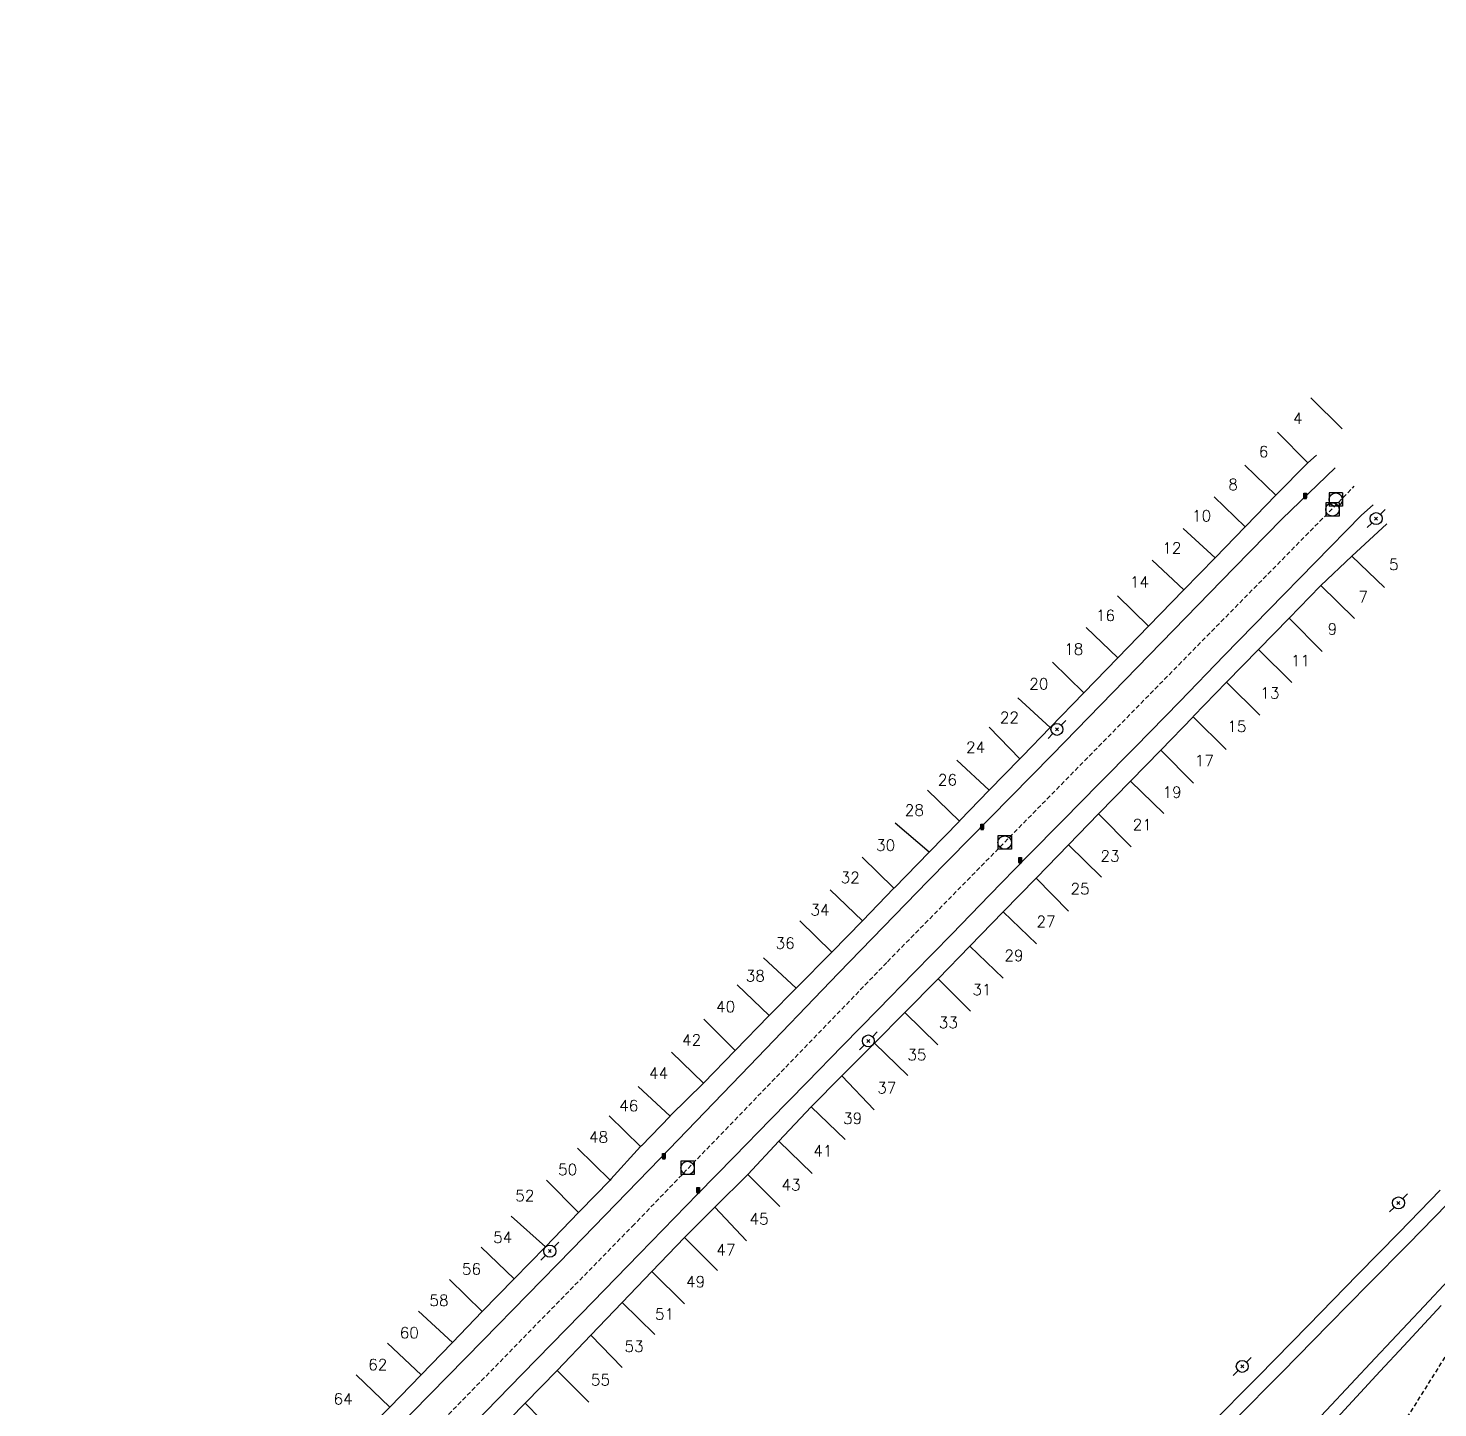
# Model space of a CAD drawing. Header units: millimetres. Extents: x 154000 to 155001, y 120000 to 121000.
# Drawn here: x 154281.8 to 154439.6, y 120490.8 to 120645.2 of the extents above; entities that cross this region are included whole.
import ezdxf
from ezdxf.enums import TextEntityAlignment as Align

# ---------------------------------------------------------------- set-up
doc = ezdxf.new("R2010")
doc.units = ezdxf.units.MM
doc.linetypes.add('DASHED', pattern=[0.75, 0.5, -0.25])
doc.layers.get('0').update_dxf_attribs({"linetype": 'CONTINUOUS'})
for name, color, linetype in [('W0001', 6, 'DASHED'), ('W0008', 7, 'CONTINUOUS'), ('W0010', 4, 'CONTINUOUS'), ('W0014', 7, 'CONTINUOUS'), ('W0071', 7, 'CONTINUOUS'), ('W0101', 7, 'CONTINUOUS'), ('W0401', 7, 'CONTINUOUS'), ('W0420', 7, 'CONTINUOUS'), ('W0473', 7, 'CONTINUOUS'), ('W0991', 7, 'CONTINUOUS'), ('W1102', 7, 'CONTINUOUS')]:
    doc.layers.add(name, color=color, linetype=linetype)
doc.styles.get("Standard").update_dxf_attribs({"font": 'romans.shx', "width": 0.85})

# ---------------------------------------------------------------- blocks, each defined once
blk = doc.blocks.new('T473')
for p, q in [((-0.166667, 0.166667), (0.166667, -0.166667)), ((-0.166667, -0.166667), (0.166667, 0.166667)), ((0.500001, 0.500001), (1.000002, 1.000002)), ((-1.000002, -1.000002), (-0.500001, -0.500001))]:
    blk.add_line(p, q)
blk.add_ellipse((0, 0), major_axis=(0.471405, 0.471405), ratio=1, start_param=5.4977871438, end_param=11.780972451)
blk = doc.blocks.new('T401')
for p, q in [((-0.3, 0.3), (0, 0.3)), ((-0.3, -0.25), (-0.3, 0.3)), ((-0.3, 0.15), (0, 0.15)), ((-0.3, 0), (0, 0)), ((0, 0.3), (0, -0.25)), ((-0.3, -0.15), (0, -0.15)), ((-0.3, -0.25), (-0.3, -0.3)), ((-0.3, -0.3), (0, -0.3)), ((0, -0.3), (0, -0.25))]:
    blk.add_line(p, q)
blk = doc.blocks.new('T420')
for p, q in [((0.75, 0.75), (-0.75, 0.75)), ((-0.75, 0.75), (-0.75, -0.75)), ((0.75, 0.75), (0.75, -0.75)), ((0.75, -0.75), (-0.75, -0.75))]:
    blk.add_line(p, q)
blk.add_ellipse((0, 0), major_axis=(-0.53, 0.53), ratio=1, start_param=3.926991, end_param=10.210176)

msp = doc.modelspace()

# ---------------------------------------------------------------- linework, layer by layer
at = {"layer": 'W0001'}
for points in [[(154673.89, 120645.22), (154649.63, 120638.1), (154618.8, 120627.61), (154585.46, 120615.69), (154563.23, 120605.4), (154534.14, 120588.02), (154522.23, 120579.39), (154514.69, 120573.29), (154490.56, 120552.79), (154468.66, 120530.3), (154446.33, 120506.04), (154432, 120483.12)], [(154281.8, 120446.18), (154289.45, 120449.49), (154318.37, 120479.35), (154349.43, 120511.14), (154377.98, 120540.74), (154410.58, 120573.97), (154430.23, 120593.95)]]:
    msp.add_lwpolyline(points, dxfattribs=at)
at = {"layer": 'W0008'}
msp.add_lwpolyline([(154439.97, 120502.28), (154435.77, 120497.75), (154433.12, 120494.9), (154430.48, 120492.04), (154427.84, 120489.19)], dxfattribs=at)
at = {"layer": 'W0010'}
msp.add_lwpolyline([(154443.51, 120508.03), (154438.05, 120502.2), (154432.58, 120496.37), (154427.11, 120490.54), (154420.71, 120483.76), (154414.31, 120476.99), (154407.91, 120470.21), (154402.46, 120464.36), (154397.01, 120458.51), (154391.55, 120452.67), (154385.15, 120445.88), (154378.73, 120439.1), (154372.33, 120432.3), (154366.43, 120425.96), (154360.54, 120419.61), (154354.62, 120413.28), (154349.56, 120407.95), (154344.49, 120402.63), (154339.43, 120397.3), (154333.95, 120391.47), (154328.5, 120385.63), (154323.04, 120379.79)], dxfattribs=at)
at = {"layer": 'W0014'}
for points in [[(154428.11, 120596.03), (154422.15, 120590.32), (154416.79, 120584.82), (154410.01, 120577.84), (154403.22, 120570.86), (154396.42, 120563.9), (154391.79, 120559.2), (154387.16, 120554.5), (154382.53, 120549.8), (154372.51, 120539.46), (154362.54, 120529.08), (154352.55, 120518.71), (154342.65, 120508.55), (154332.72, 120498.4), (154322.8, 120488.26)], [(154356.77, 120514.76), (154360.83, 120518.92), (154364.89, 120523.07), (154368.95, 120527.22), (154372.95, 120531.31), (154376.94, 120535.4), (154380.94, 120539.49), (154385.17, 120543.84), (154389.39, 120548.18), (154393.63, 120552.52), (154397.65, 120556.6), (154401.67, 120560.68), (154405.69, 120564.77), (154410.69, 120569.88), (154415.68, 120575.01), (154420.67, 120580.12), (154425.85, 120585.42), (154431.04, 120590.71), (154432.36, 120591.87)], [(154331.65, 120488.98), (154337.11, 120494.57), (154343.66, 120501.3), (154350.21, 120508.04), (154356.77, 120514.76)]]:
    msp.add_lwpolyline(points, dxfattribs=at)
at = {"layer": 'W0071'}
for points in [[(154439.85, 120515.18), (154435.25, 120510.45), (154430.64, 120505.72), (154425.06, 120500.01), (154419.47, 120494.32), (154413.84, 120488.66)], [(154416.79, 120489.39), (154422.11, 120494.78), (154427.42, 120500.18), (154431.84, 120504.66), (154436.26, 120509.14), (154440.66, 120513.64)]]:
    msp.add_lwpolyline(points, dxfattribs=at)
at = {"layer": 'W0101'}
for points in [[(154425.02, 120596.56), (154421.47, 120592.97)], [(154426, 120597.44), (154425.02, 120596.56)], [(154421.47, 120592.97), (154418.08, 120589.48), (154418.02, 120589.41)], [(154418.02, 120589.41), (154414.66, 120585.96)], [(154429.97, 120586.13), (154433.87, 120589.75)], [(154414.66, 120585.96), (154411.15, 120582.35)], [(154426.48, 120582.84), (154429.97, 120586.13)], [(154411.15, 120582.35), (154407.2, 120578.28)], [(154422.93, 120579.19), (154426.43, 120582.79), (154426.48, 120582.84)], [(154419.5, 120575.67), (154422.93, 120579.19)], [(154407.2, 120578.28), (154403.78, 120574.76)], [(154403.78, 120574.76), (154399.97, 120570.84)], [(154415.94, 120572.01), (154419.5, 120575.67)], [(154412.2, 120568.16), (154412.25, 120568.21), (154415.94, 120572.01)], [(154399.97, 120570.84), (154396.18, 120566.94)], [(154408.57, 120564.43), (154412.2, 120568.16)], [(154396.18, 120566.94), (154393.08, 120563.74), (154392.78, 120563.44)], [(154392.78, 120563.44), (154389.37, 120559.93)], [(154405.18, 120560.95), (154408.57, 120564.43)], [(154401.61, 120557.28), (154405.18, 120560.95)], [(154389.37, 120559.93), (154386.09, 120556.55), (154386.03, 120556.49)], [(154398.23, 120553.81), (154401.61, 120557.28)], [(154386.03, 120556.49), (154382.63, 120552.99)], [(154382.63, 120552.99), (154378.77, 120549.02), (154378.71, 120548.96)], [(154394.62, 120550.1), (154394.65, 120550.13), (154398.23, 120553.81)], [(154390.94, 120546.32), (154394.62, 120550.1)], [(154378.71, 120548.96), (154375.19, 120545.33)], [(154387.2, 120542.48), (154390.94, 120546.32)], [(154375.19, 120545.33), (154371.77, 120541.81)], [(154371.77, 120541.81), (154367.76, 120537.77)], [(154383.65, 120538.83), (154387.2, 120542.48)], [(154379.92, 120535.07), (154383.58, 120538.76), (154383.65, 120538.83)], [(154367.76, 120537.77), (154364.74, 120534.72)], [(154376.52, 120531.63), (154379.92, 120535.07)], [(154364.74, 120534.72), (154364.7, 120534.68), (154360.93, 120530.79)], [(154360.93, 120530.79), (154357.39, 120527.15)], [(154372.89, 120527.98), (154376.52, 120531.63)], [(154357.39, 120527.15), (154353.71, 120523.52), (154353.64, 120523.45)], [(154369.45, 120524.51), (154372.89, 120527.98)], [(154365.82, 120520.64), (154369.45, 120524.51)], [(154353.64, 120523.45), (154350.44, 120520.15), (154350.35, 120520.06)], [(154350.35, 120520.06), (154347.03, 120516.41), (154346.93, 120516.31)], [(154362.34, 120516.93), (154365.82, 120520.64)], [(154346.93, 120516.31), (154343.53, 120512.81), (154343.4, 120512.68)], [(154358.66, 120513.26), (154362.34, 120516.93)], [(154355.25, 120509.87), (154358.66, 120513.26)], [(154343.4, 120512.68), (154339.69, 120508.85)], [(154351.61, 120506.07), (154355.25, 120509.87)], [(154339.69, 120508.85), (154336.21, 120505.27)], [(154336.21, 120505.27), (154332.62, 120501.58)], [(154348.29, 120502.61), (154351.61, 120506.07)], [(154344.76, 120498.93), (154348.29, 120502.61)], [(154332.62, 120501.58), (154329.28, 120498.14)], [(154341.01, 120495.01), (154344.76, 120498.93)], [(154329.28, 120498.14), (154329.21, 120498.07), (154329.23, 120498.05), (154325.77, 120494.49)], [(154325.77, 120494.49), (154322.27, 120490.88)], [(154337.44, 120491.34), (154341.01, 120495.01)], [(154322.27, 120490.88), (154318.13, 120486.75)], [(154334.04, 120487.86), (154337.44, 120491.34)]]:
    msp.add_lwpolyline(points, dxfattribs=at)
at = {"layer": 'W1102'}
for points in [[(154425.38, 120603.86), (154428.87, 120600.38)], [(154425.02, 120596.56), (154421.62, 120600.01)], [(154417.99, 120596.3), (154421.47, 120592.97)], [(154418.02, 120589.41), (154414.54, 120592.76)], [(154411.09, 120589.23), (154414.66, 120585.96)], [(154407.61, 120585.67), (154411.15, 120582.35)], [(154433.61, 120582.61), (154429.97, 120586.13)], [(154426.48, 120582.84), (154430.25, 120579.16)], [(154407.2, 120578.28), (154403.72, 120581.69)], [(154426.63, 120575.46), (154422.93, 120579.19)], [(154400.24, 120578.13), (154403.78, 120574.76)], [(154419.5, 120575.67), (154423.25, 120572)], [(154399.97, 120570.84), (154396.45, 120574.25)], [(154419.65, 120568.32), (154415.94, 120572.01)], [(154392.57, 120570.29), (154396.18, 120566.94)], [(154412.2, 120568.16), (154415.91, 120564.49)], [(154392.78, 120563.44), (154389.36, 120566.99)], [(154412.23, 120560.72), (154408.57, 120564.43)], [(154385.74, 120563.3), (154389.37, 120559.93)], [(154405.18, 120560.95), (154408.91, 120557.33)], [(154386.03, 120556.49), (154382.46, 120559.94)], [(154405.26, 120553.59), (154401.61, 120557.28)], [(154382.63, 120552.99), (154378.86, 120556.26)], [(154375.15, 120552.46), (154378.71, 120548.96)], [(154398.23, 120553.81), (154401.95, 120550.21)], [(154398.25, 120546.41), (154394.62, 120550.1)], [(154375.19, 120545.33), (154371.57, 120548.79)], [(154390.94, 120546.32), (154394.65, 120542.73)], [(154368.18, 120545.32), (154371.77, 120541.81)], [(154390.92, 120538.91), (154387.2, 120542.48)], [(154367.76, 120537.77), (154364.12, 120541.16)], [(154364.74, 120534.72), (154361.17, 120538.15)], [(154383.65, 120538.83), (154387.28, 120535.19)], [(154383.6, 120531.43), (154379.92, 120535.07)], [(154360.93, 120530.79), (154357.42, 120534.31)], [(154353.81, 120530.62), (154357.39, 120527.15)], [(154376.52, 120531.63), (154380.25, 120528)], [(154376.49, 120524.15), (154372.89, 120527.98)], [(154353.64, 120523.45), (154350.07, 120526.79)], [(154369.45, 120524.51), (154373.26, 120520.84)], [(154346.84, 120523.48), (154350.35, 120520.06)], [(154346.93, 120516.31), (154343.3, 120519.86)], [(154369.55, 120517.05), (154365.82, 120520.64)], [(154339.81, 120516.29), (154343.4, 120512.68)], [(154362.34, 120516.93), (154365.93, 120513.35)], [(154362.2, 120509.52), (154358.66, 120513.26)], [(154335.86, 120512.25), (154339.69, 120508.85)], [(154355.25, 120509.87), (154358.95, 120506.2)], [(154336.21, 120505.27), (154332.49, 120508.79)], [(154328.96, 120505.18), (154332.62, 120501.58)], [(154355.28, 120502.45), (154351.61, 120506.07)], [(154348.29, 120502.61), (154351.93, 120499.02)], [(154329.28, 120498.14), (154325.5, 120501.65)], [(154348.3, 120495.31), (154344.76, 120498.93)], [(154322.01, 120498.07), (154325.77, 120494.49)], [(154322.27, 120490.88), (154318.51, 120494.49)], [(154341.01, 120495.01), (154344.54, 120491.46)], [(154340.94, 120487.77), (154337.44, 120491.34)]]:
    msp.add_lwpolyline(points, dxfattribs=at)

# ---------------------------------------------------------------- block references
at = {"layer": 'W0401', "rotation": 359.9999899820874}
for p in [(154424.89, 120592.89), (154388.73, 120555.85), (154392.98, 120552.1), (154353.09, 120518.99), (154356.95, 120515.17)]:
    msp.add_blockref('T401', p, dxfattribs=at)
at = {"layer": 'W0420', "rotation": 359.9999899820874}
for p in [(154427.78, 120591.36), (154428.16, 120592.46), (154391.1, 120554.08), (154355.6, 120517.66)]:
    msp.add_blockref('T420', p, dxfattribs=at)
at = {"layer": 'W0473', "rotation": 359.9999899820874}
for p in [(154432.68, 120590.34), (154396.95, 120566.74), (154375.84, 120531.88), (154435.18, 120513.75), (154340.19, 120508.35), (154417.69, 120495.45)]:
    msp.add_blockref('T473', p, dxfattribs=at)

# ---------------------------------------------------------------- texts
at = {"layer": 'W0991'}
for s, p in [('4', (154423.9, 120601.55)), ('6', (154420.08, 120597.83)), ('8', (154416.67, 120594.15)), ('10', (154413.14, 120590.65)), ('12', (154409.81, 120587.04)), ('5', (154434.66, 120585.21)), ('14', (154406.18, 120583.23)), ('7', (154431.23, 120581.57)), ('16', (154402.38, 120579.5)), ('9', (154427.79, 120577.98)), ('18', (154398.83, 120575.73)), ('11', (154424.21, 120574.44)), ('20', (154394.92, 120571.84)), ('13', (154420.79, 120570.82)), ('22', (154391.63, 120568.08)), ('15', (154417.09, 120567.08)), ('24', (154387.85, 120564.74)), ('17', (154413.45, 120563.25)), ('26', (154384.69, 120561.09)), ('19', (154409.84, 120559.71)), ('28', (154380.99, 120557.7)), ('21', (154406.5, 120556.08)), ('30', (154377.77, 120553.78)), ('23', (154402.89, 120552.57)), ('32', (154373.81, 120550.16)), ('25', (154399.54, 120548.91)), ('34', (154370.42, 120546.55)), ('27', (154395.73, 120545.24)), ('36', (154366.53, 120542.82)), ('29', (154392.14, 120541.44)), ('38', (154363.19, 120539.17)), ('31', (154388.56, 120537.62)), ('40', (154359.86, 120535.71)), ('33', (154384.8, 120533.93)), ('42', (154356.06, 120531.99)), ('35', (154381.28, 120530.34)), ('44', (154352.36, 120528.27)), ('37', (154377.91, 120526.63)), ('46', (154349.02, 120524.63)), ('39', (154374.08, 120523.21)), ('48', (154345.64, 120521.12)), ('41', (154370.75, 120519.57)), ('50', (154342.18, 120517.48)), ('43', (154367.19, 120515.77)), ('52', (154337.39, 120514.56)), ('45', (154363.61, 120511.96)), ('54', (154334.91, 120509.9)), ('47', (154359.9, 120508.5)), ('56', (154331.42, 120506.35)), ('49', (154356.5, 120504.93)), ('58', (154327.78, 120502.84)), ('51', (154353.03, 120501.31)), ('60', (154324.46, 120499.22)), ('53', (154349.62, 120497.7)), ('62', (154320.93, 120495.65)), ('55', (154345.86, 120493.94)), ('64', (154317.05, 120491.81))]:
    msp.add_text(s, height=1.25, dxfattribs=at).set_placement(p, align=Align.MIDDLE_CENTER)

doc.saveas('drawing.dxf')
